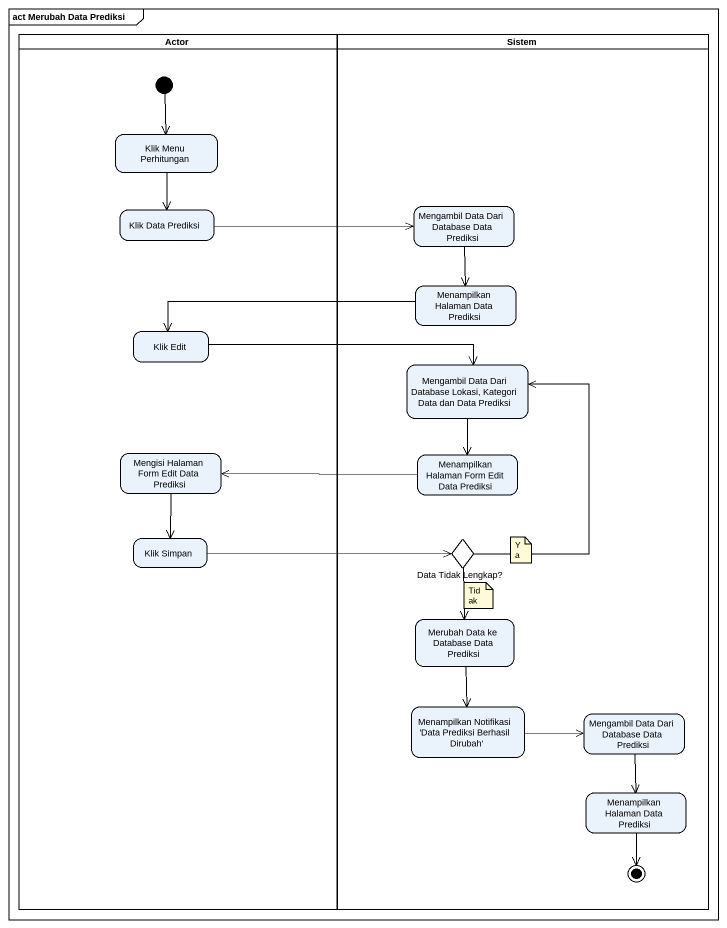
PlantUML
@startuml
mainframe act Merubah Data Prediksi
hide empty description
state "Actor" as Actor_ <<partition>> {
  state "Klik Menu Perhitungan" as Klik_Menu_Perhitungan
  state "Klik Data Prediksi" as Klik_Data_Prediksi
  state "Klik Edit" as Klik_Edit
  state "Mengisi Halaman Form Edit Data Prediksi" as Mengisi_Halaman_Form_Edit
  state "Klik Simpan" as Klik_Simpan
  [*] --> Klik_Menu_Perhitungan
}
state Sistem <<partition>> {
  state "Mengambil Data Dari Database Data Prediksi" as Mengambil_Data_Dari
  state "Menampilkan Halaman Data Prediksi" as Menampilkan_Halaman_Data
  state "Mengambil Data Dari Database Lokasi, Kategori Data dan Data Prediksi" as Mengambil_Data_Dari_2
  state "Menampilkan Halaman Form Edit Data Prediksi" as Menampilkan_Halaman_Form
  state "Data Tidak Lengkap?" as Data_Tidak_Lengkap <<choice>>
  state "Merubah Data ke Database Data Prediksi" as Merubah_Data_ke_Database
  state "Menampilkan Notifikasi 'Data Prediksi Berhasil Dirubah'" as Menampilkan_Notifikasi_Data
  state "Mengambil Data Dari Database Data Prediksi" as Mengambil_Data_Dari_3
  state "Menampilkan Halaman Data Prediksi" as Menampilkan_Halaman_Data_2
  Menampilkan_Halaman_Data_2 --> [*]
}
Klik_Menu_Perhitungan --> Klik_Data_Prediksi
Mengambil_Data_Dari --> Menampilkan_Halaman_Data
Klik_Data_Prediksi -right-> Mengambil_Data_Dari
Menampilkan_Halaman_Data -left-> Klik_Edit
Klik_Edit -right-> Mengambil_Data_Dari_2
Mengambil_Data_Dari_2 --> Menampilkan_Halaman_Form
Mengisi_Halaman_Form_Edit --> Klik_Simpan
Menampilkan_Halaman_Form -left-> Mengisi_Halaman_Form_Edit
Klik_Simpan -right-> Data_Tidak_Lengkap
Data_Tidak_Lengkap -up-> Mengambil_Data_Dari_2
Data_Tidak_Lengkap --> Merubah_Data_ke_Database
Merubah_Data_ke_Database --> Menampilkan_Notifikasi_Data
Menampilkan_Notifikasi_Data -right-> Mengambil_Data_Dari_3
Mengambil_Data_Dari_3 --> Menampilkan_Halaman_Data_2
note as N1
  Ya
end note
note as N2
  Tidak
end note
@enduml
